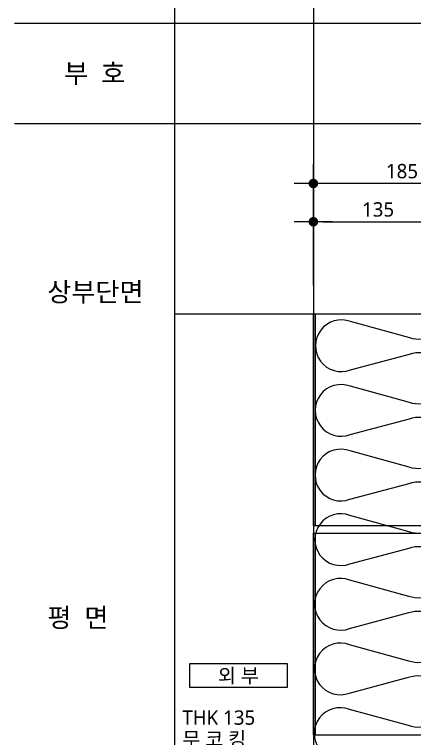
# Model space of a CAD drawing. Header units: millimetres. Extents: x 150 to 8166, y -2863 to -229.
# Drawn here: x 150 to 568, y -2296 to -1540 of the extents above; entities that cross this region are included whole.
import ezdxf
from ezdxf.enums import TextEntityAlignment as Align

# ---------------------------------------------------------------- set-up
doc = ezdxf.new("R2010")
doc.units = ezdxf.units.MM
doc.header["$LTSCALE"] = 5
doc.header["$MEASUREMENT"] = 0
doc.header["$PDMODE"] = 3
doc.header["$PDSIZE"] = 100
doc.layers.get('0').update_dxf_attribs({"linetype": 'CONTINUOUS'})
doc.layers.get('Defpoints').update_dxf_attribs({"color": 137, "linetype": 'CONTINUOUS'})
for name, color, linetype in [('01TEX', 3, 'CONTINUOUS'), ('01단열재', 55, 'CONTINUOUS'), ('01외벽패널', 3, 'CONTINUOUS'), ('02DIM', 7, 'CONTINUOUS'), ('3', 3, 'CONTINUOUS'), ('5', 5, 'CONTINUOUS'), ('SYM-LEAD', 6, 'CONTINUOUS'), ('TEXT', 3, 'CONTINUOUS'), ('TEXT-NOTE', 6, 'CONTINUOUS')]:
    doc.layers.add(name, color=color, linetype=linetype)
doc.layers.add('02Waste', color=171, linetype='CONTINUOUS', plot=False)
doc.styles.add('GAUN', font='malgun.ttf', dxfattribs={"height": 375})
doc.styles.add('맑은고딕', font='malgun.ttf')
doc.styles.add('스타일1', font='malgun.ttf')
doc.dimstyles.new('GAUN-10', dxfattribs={"dimscale": 10, "dimtxt": 1.5, "dimasz": 1, "dimexe": 2, "dimexo": 3, "dimgap": 0.5, "dimtad": 1, "dimdec": 0, "dimzin": 1, "dimdsep": 46, "dimlunit": 6, "dimtxsty": '맑은고딕', "dimblk": 'CJDOT', "dimcen": 0.09, "dimdle": 1, "dimclrd": 256, "dimclre": 256, "dimclrt": 3, "dimadec": 0, "dimazin": 0, "dimtfac": 1, "dimtdec": 0, "dimtix": 1, "dimtmove": 2, "dimatfit": 3, "dimldrblk": 'CJDOT', "dimfxl": 1, "dimtolj": 1, "dimtzin": 1, "dimarcsym": 0})

# ---------------------------------------------------------------- blocks, each defined once
blk = doc.blocks.new('room-1')
at = {"layer": 'TEXT-NOTE', "color": 6}
for p, q in [((0, 5.000000000000057), (20.29451895928014, 5.000000000000057)), ((0, 5.68e-14), (0, 5.000000000000057)), ((20.29451895928014, 5.000000000000057), (20.29451895928014, 5.68e-14)), ((20.29451895928014, 5.68e-14), (0, 5.68e-14))]:
    blk.add_line(p, q, dxfattribs=at)
at = {"layer": 'TEXT-NOTE', "color": 3, "style": '스타일1'}
blk.add_attdef('실명', text='', height=3, dxfattribs=at).set_placement((10.14725947972397, 2.590682134619044), align=Align.MIDDLE)
blk = doc.blocks.new('CJDOT')
blk.add_line((-2, -2.7e-15), (2, 2.7e-15))
at = {"const_width": 0.5}
blk.add_lwpolyline([(-0.25, 0, 1), (0.25, 0, 1)], format="xyb", close=True, dxfattribs=at)
blk = doc.blocks.new('*D29')
at = {"layer": '02DIM', "lineweight": -2, "transparency": 16777216}
for p, q in [((462.1627729537431, -1822.232130254129), (462.1627729537431, -1696.218250817362)), ((647.1627729537449, -1822.232130254129), (647.1627729537449, -1696.218250817362)), ((637.1627729537449, -1716.218250817362), (472.1627729537431, -1716.218250817362))]:
    blk.add_line(p, q, dxfattribs=at)
at = {"layer": 'Defpoints', "color": 0, "transparency": 16777216}
for p in [(462.1627729537431, -1716.218250817362), (462.1627729537431, -1852.232130254129), (647.1627729537449, -1852.232130254129)]:
    blk.add_point(p, dxfattribs=at)
at = {"layer": '02DIM', "lineweight": -2, "transparency": 16777216, "xscale": 10, "yscale": 10, "zscale": 10, "rotation": 180}
blk.add_blockref('CJDOT', (462.1627729537431, -1716.218250817362), dxfattribs=at)
at = {"layer": '02DIM', "lineweight": -2, "transparency": 16777216, "xscale": 10, "yscale": 10, "zscale": 10}
blk.add_blockref('CJDOT', (647.1627729537449, -1716.218250817362), dxfattribs=at)
at = {"layer": '02DIM', "color": 3, "transparency": 16777216, "insert": (554.662772953744, -1703.42782962171), "char_height": 15, "attachment_point": 5, "style": '맑은고딕'}
blk.add_mtext('\\A1;185', dxfattribs=at)
blk = doc.blocks.new('*D30')
at = {"layer": '02DIM', "lineweight": -2, "transparency": 16777216}
for p, q in [((462.1627729537431, -1822.232130254129), (462.1627729537431, -1736.218250817362)), ((597.1627729537431, -1822.232130254129), (597.1627729537431, -1736.218250817362)), ((472.1627729537431, -1756.218250817362), (587.1627729537431, -1756.218250817362))]:
    blk.add_line(p, q, dxfattribs=at)
at = {"layer": 'Defpoints', "color": 0, "transparency": 16777216}
for p in [(597.1627729537431, -1756.218250817362), (462.1627729537431, -1852.232130254129), (597.1627729537431, -1852.232130254129)]:
    blk.add_point(p, dxfattribs=at)
at = {"layer": '02DIM', "lineweight": -2, "transparency": 16777216, "xscale": 10, "yscale": 10, "zscale": 10, "rotation": 180}
blk.add_blockref('CJDOT', (462.1627729537431, -1756.218250817362), dxfattribs=at)
at = {"layer": '02DIM', "lineweight": -2, "transparency": 16777216, "xscale": 10, "yscale": 10, "zscale": 10}
blk.add_blockref('CJDOT', (597.1627729537431, -1756.218250817362), dxfattribs=at)
at = {"layer": '02DIM', "color": 3, "transparency": 16777216, "insert": (529.6627729537431, -1743.42782962171), "char_height": 15, "attachment_point": 5, "style": '맑은고딕'}
blk.add_mtext('\\A1;135', dxfattribs=at)

msp = doc.modelspace()

# ---------------------------------------------------------------- linework, layer by layer
at = {"layer": '01단열재', "ltscale": 0.0009}
msp.add_lwpolyline([(599.4127729563052, -1852.232130254375, -0.5248556557715875), (562.7481898120632, -1877.361407857582), (500.9713912609095, -1860.426129272036, 1.449197860962584), (500.811859725567, -1910.915877238225), (562.6944438937398, -1894.371322947796, -0.5248556557716191), (599.1994955026385, -1919.731793310777, -0.5248556557716021), (562.5349123583965, -1944.861070913984), (500.7581138072428, -1927.925792328438, 1.449197860962584), (500.5985822719003, -1978.415540294627), (562.4811664400731, -1961.870986004197, -0.5248556557716191), (598.9862180489718, -1987.231456367179, -0.5248556557716021), (562.3216349047298, -2012.360733970386), (500.5448363535761, -1995.42545538484, 1.449197860962584), (500.3853048182336, -2045.915203351028), (562.2678889864064, -2029.370649060599, -0.5248556557716191), (598.772940595305, -2054.73111942358, -0.5248556557716021), (562.1083574510631, -2079.860397026788), (500.3315588999094, -2062.925118441241, 1.449197860962584), (500.1720273645669, -2113.41486640743), (562.0546115327397, -2096.870312117001, -0.5248556557716191), (598.5596631416383, -2122.230782479982, -0.5248556557716021), (561.8950799973964, -2147.360060083189), (500.1182814462427, -2130.424781497643, 1.449197860962584), (499.9587499109002, -2180.914529463832), (561.841334079073, -2164.369975173403, -0.5248556557716191), (598.3463856879716, -2189.730445536384, -0.5248556557716021), (561.6818025437296, -2214.859723139591), (499.905003992576, -2197.924444554045, 1.449197860962584), (499.7454724572335, -2248.414192520233), (561.6280566254063, -2231.869638229804, -0.5248556557716191), (598.1331082343049, -2257.230108592786, -0.5248556557716021), (561.4685250900629, -2282.359386195993), (499.6917265389093, -2265.424107610447, 1.449197860962584), (499.5321950035668, -2315.913855576635)], format="xyb", dxfattribs=at)
at = {"layer": '01외벽패널'}
for p, q in [((462.1627729537431, -2073.255221964068), (462.1627729537431, -1852.232130254361)), ((464.4127729537431, -2073.255221964068), (464.4127729537431, -1852.232130254361)), ((462.1627729537431, -2291.792193110309), (462.1627729537431, -2081.255221964068)), ((464.4127729537431, -2291.792193110309), (464.4127729537431, -2081.255221964068))]:
    msp.add_line(p, q, dxfattribs=at)
at = {"layer": '02Waste', "ltscale": 0.1}
for p, q in [((462.1627729537436, -228.6893922027416), (462.1627729537436, -2862.500016552604)), ((317.4717417659717, -1852.232130254128), (3584.999999703467, -1852.232130254128))]:
    msp.add_line(p, q, dxfattribs=at)
at = {"layer": '3'}
for p, q in [((317.4717417659708, -2862.500016552604), (317.4717417659708, -228.6893922027416)), ((149.9999991415539, -1548.689392202742), (3584.999999703467, -1548.689392202743)), ((149.9999991415539, -1653.689392202742), (3584.999999703468, -1653.689392202742))]:
    msp.add_line(p, q, dxfattribs=at)
at = {"layer": '5'}
for points in [[(462.1627729537431, -2073.255221964068), (755.965183098102, -2073.318552067246), (757.1202461405192, -2075.562082650814, 0.6664810144908515), (758.960238792235, -2075.413823711894), (760.3653071133886, -2071.09662021601, -0.7024360545865561), (762.2457982639316, -2071.037492772307), (763.1503041761462, -2073.318552067246), (1089.662775060709, -2073.245745163525)], [(462.1627729537431, -2081.255221964068), (755.965183098102, -2081.318552067246), (757.1202461405192, -2083.562082650814, 0.6664810144908515), (758.960238792235, -2083.413823711894), (760.3653071133886, -2079.09662021601, -0.7024360545865561), (762.2457982639316, -2079.037492772307), (763.1503041761462, -2081.318552067246), (1089.662775060709, -2081.245745163525)], [(462.1627729537431, -2291.792193110309), (755.965183098102, -2291.855523213487), (757.1202461405192, -2294.099053797288, 0.6664810144908515), (758.960238792235, -2293.950794858601), (760.3653071133886, -2289.633591362483, -0.7024360545865561), (762.2457982639316, -2289.574463919013), (763.1503041761462, -2291.855523213487), (1089.662775060709, -2291.782716309765)]]:
    msp.add_lwpolyline(points, format="xyb", dxfattribs=at)
at = {"layer": 'SYM-LEAD'}
msp.add_lwpolyline([(462.7276306077838, -2273.098562585897, 0, 5, 0), (447.7276306077838, -2273.09856258588, 0, 0, 0), (408.7106125663217, -2273.098562585778, 0, 0, 0)], format="xyseb", dxfattribs=at)

# ---------------------------------------------------------------- block references
at = {"layer": 'TEXT-NOTE'}
ref = msp.add_blockref('room-1', (333.1444248506652, -2242.583251178275), dxfattribs=dict(at, xscale=5.000000000004174, yscale=5.000000000004174, zscale=5.000000000004174))
ref.add_attrib('실명', '외 부', dxfattribs={"color": 3, "height": 15.00000000001253, "style": '스타일1'}).set_placement((383.8807222489079, -2230.083251178264), align=Align.MIDDLE)

# ---------------------------------------------------------------- texts
at = {"layer": '01TEX', "style": 'GAUN'}
msp.add_text('부  호', height=20, dxfattribs=at).set_placement((233.7358707347189, -1601.189392202742), align=Align.MIDDLE_CENTER)
for s, p in [('상부단면', (184.3347227016934, -1839.431117165576)), ('평  면', (184.3347227016934, -2179.470604601524))]:
    msp.add_text(s, height=20, dxfattribs=at).set_placement(p)
at = {"layer": 'TEXT', "style": '스타일1'}
for s, p in [('THK 135', (325.3373078831449, -2281.426798750387)), ('무 코 킹', (325.3373078831449, -2303.926798750387))]:
    msp.add_text(s, height=15, rotation=359.9999999999329, dxfattribs=at).set_placement(p)

# ---------------------------------------------------------------- dimensions: what is measured, and where the dimension line sits
at = {"layer": '02DIM'}
for base, p1, p2, picture, middle in [((462.1627729537431, -1716.218250817362), (647.1627729537449, -1852.232130254129), (462.1627729537431, -1852.232130254129), '*D29', (554.662772953744, -1703.42782962171)), ((597.1627729537431, -1756.218250817362), (462.1627729537431, -1852.232130254129), (597.1627729537431, -1852.232130254129), '*D30', (529.6627729537431, -1743.42782962171))]:
    dim = msp.add_linear_dim(base=base, p1=p1, p2=p2, angle=180, dimstyle='GAUN-10', dxfattribs=at)
    dim.commit()
    dim.dimension.update_dxf_attribs({"geometry": picture, "text_midpoint": middle})

doc.saveas('drawing.dxf')
